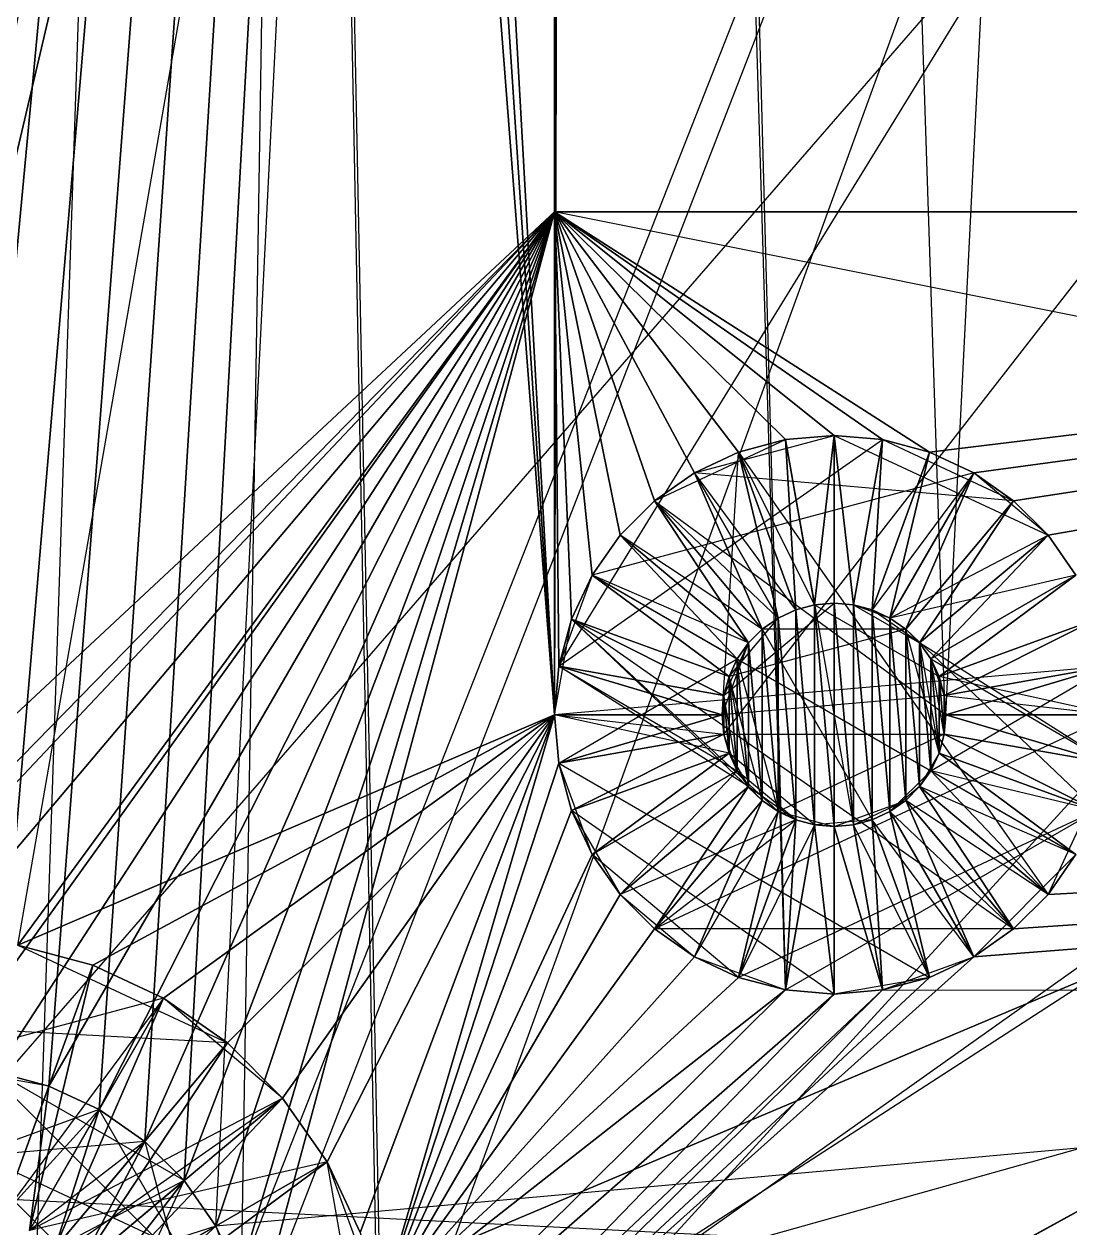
# Model space of a CAD drawing. Extents: x -139 to 143, y -92 to 96.
# Drawn here: x -127.47 to -105.47, y -79.71 to -54.4 of the extents above; entities that cross this region are included whole.
import ezdxf

# ---------------------------------------------------------------- set-up
doc = ezdxf.new("R2010")
doc.units = 0
doc.layers.get('0').update_dxf_attribs({"linetype": 'CONTINUOUS'})

msp = doc.modelspace()

# ---------------------------------------------------------------- linework, layer by layer
at = {"color": 7}
for points in [[(129.709, -88.192, -0.822), (-124.985, -88.192, -0.822), (-129.233, -92.422, -0.822), (-124.985, -88.192, -0.822), (-125.885, -88.822, -0.822), (-129.233, -92.422, -0.822), (-129.233, -92.422, -0.822), (-125.885, -88.822, -0.822), (-126.943, -89.316, -0.822), (-129.233, -92.422, -0.822), (-129.233, -92.422, -0.822), (-126.943, -89.316, -0.822), (-128.07, -89.618, -0.822), (-129.233, -92.422, -0.822), (-129.233, -92.422, -0.822), (-128.07, -89.618, -0.822), (-129.233, -89.72, -0.822), (-129.233, -92.422, -0.822), (-124.985, -88.192, -0.822), (-129.233, -92.422, -0.822), (133.958, -92.422, -0.822), (-124.985, -88.192, -0.822), (133.958, 95.572, -0.822)], [(132.326, -92.279, 5.052), (-127.601, -92.279, 5.052), (-126.019, -91.855, 5.052), (132.326, -92.279, 5.052), (-127.601, -92.279, 5.052), (133.958, -92.422, 5.052), (-129.233, -92.422, 5.052), (-127.601, -92.279, 5.052), (-121.422, 91.342, 5.052), (126.757, 92.214, 5.052)], [(133.958, -92.422, -0.587), (-134.403, -78.774, -0.822), (-134.403, 81.923, -5.287), (-134.403, 81.923, -0.822), (-134.403, -78.774, -0.822), (-134.403, 81.923, -5.287), (-134.403, -78.774, -0.822), (-134.403, -78.774, -5.287), (-134.403, 81.923, -5.287), (-134.403, -75.211, 5.287), (-134.403, 78.361, 5.052), (-134.403, 78.361, 5.287), (-134.403, -75.211, 5.287), (-134.403, 78.361, 5.052), (-134.403, -75.211, 5.287), (-134.403, -75.211, 5.052), (-134.403, 78.361, 5.052), (128.158, 89.521, -5.287), (-122.968, 88.522, -5.287), (127.692, 88.522, -5.287)], [(124.893, -85.372, -0.587), (-122.968, -85.372, -5.287), (127.692, -85.372, -5.287), (-120.169, -85.372, -0.587), (-122.968, -85.372, -5.287), (124.893, -85.372, -0.587), (-120.169, -85.372, -0.587), (-122.968, -85.372, -5.287), (-120.169, -85.372, -0.587), (-122.968, -85.372, -0.587), (-122.968, -85.372, -5.287), (-120.169, 88.522, -0.117), (124.893, 88.522, -0.587), (-120.169, 88.522, -0.587), (-120.169, 88.522, -0.117), (124.893, 88.522, -0.587), (-120.169, 88.522, -0.117), (124.893, 88.522, -0.117)], [(-123.433, -86.371, -5.287), (143.358, 86.172, 5.052)], [(-5.708, -74.708, -0.117), (-57.561, -70.098, -0.117), (-107.497, -74.011, -0.117), (-120.169, -85.372, -0.117), (-57.561, -70.098, -0.117), (-120.169, -85.372, -0.117), (-107.497, -74.011, -0.117), (-108.425, -74.443, -0.117), (-120.169, -85.372, -0.117), (-120.169, -85.372, -0.117), (-108.425, -74.443, -0.117), (-109.414, -74.708, -0.117), (-120.169, -85.372, -0.117), (-119.977, -84.655, -0.117), (-109.414, -74.708, -0.117), (-110.434, -74.798, -0.117), (-119.977, -84.655, -0.117), (-123.191, 78.971, -0.117)], [(-123.191, 78.971, -0.117), (-119.977, -81.39, -0.117), (-116.22, -69.943, -0.117), (-116.309, -68.923, -0.117), (-119.977, -81.39, -0.117)], [(-115.955, 74.082, -0.117), (-116.309, -68.923, -0.117), (-120.401, -79.808, -0.117), (-119.977, -81.39, -0.117), (-116.309, -68.923, -0.117), (-124.534, 78.032, -0.117)], [(-124.534, 78.032, -0.117), (-116.309, -68.923, -0.117), (-121.093, -78.323, -0.117), (-120.401, -79.808, -0.117), (-116.309, -68.923, -0.117), (-116.22, 73.093, -0.117)], [(-126.019, 77.339, -0.117), (-116.309, -68.923, -0.117), (-123.191, -75.822, -0.117), (-122.033, -76.98, -0.117), (-116.309, -68.923, -0.117), (-127.601, 76.915, -0.117)], [(-116.22, 73.093, -0.117), (-116.309, -68.923, -0.117), (-122.033, -76.98, -0.117), (-121.093, -78.323, -0.117), (-116.309, -68.923, -0.117), (-126.019, 77.339, -0.117)], [(-127.601, 76.915, -0.117), (-116.309, -68.923, -0.117), (-124.534, -74.882, -0.117), (-123.191, -75.822, -0.117), (-116.309, -68.923, -0.117), (-116.309, 61.498, -0.117)], [(-115.522, 75.01, -0.117), (-111.454, -74.708, -0.117), (-119.977, -81.39, -0.117), (-119.834, -83.022, -0.117), (-111.454, -74.708, -0.117), (-115.955, 74.082, -0.117)], [(-112.748, 71.664, -0.117), (-108.12, -68.515, -0.117), (-108.12, -69.331, -0.117), (-108.084, -68.923, -0.117), (-108.12, -68.515, -0.117), (-108.226, -68.119, -0.117), (-108.12, -69.331, -0.117), (-108.12, -68.515, -0.117), (-108.226, -68.119, -0.117), (-108.226, -68.119, -0.117), (-108.226, -69.727, -0.117), (-108.12, -69.331, -0.117), (-108.226, -68.119, -0.117), (-108.399, -67.748, -0.117), (-108.226, -69.727, -0.117), (-108.226, -68.119, -0.117), (-108.399, -67.748, -0.117), (-108.399, -67.748, -0.117), (-108.399, -70.098, -0.117), (-108.226, -69.727, -0.117), (-108.399, -67.748, -0.117), (-108.634, -67.412, -0.117), (-108.399, -70.098, -0.117), (-108.399, -67.748, -0.117), (-108.634, -67.412, -0.117), (-108.634, -67.412, -0.117), (-108.634, -70.433, -0.117), (-108.399, -70.098, -0.117), (-108.634, -67.412, -0.117), (-108.924, -67.123, -0.117), (-108.634, -70.433, -0.117), (-108.634, -67.412, -0.117), (-108.924, -67.123, -0.117), (-108.924, -67.123, -0.117), (-108.924, -70.723, -0.117), (-108.634, -70.433, -0.117), (-108.924, -67.123, -0.117), (-109.259, -66.888, -0.117), (-108.924, -70.723, -0.117), (-108.924, -67.123, -0.117), (-109.259, -66.888, -0.117), (-109.259, -66.888, -0.117), (-109.259, -70.958, -0.117), (-108.924, -70.723, -0.117), (-109.259, -66.888, -0.117), (-109.63, -66.715, -0.117), (-109.259, -70.958, -0.117), (-109.259, -66.888, -0.117), (-109.63, -66.715, -0.117), (-109.63, -66.715, -0.117), (-109.63, -71.131, -0.117), (-109.259, -70.958, -0.117), (-109.63, -66.715, -0.117), (-110.026, -66.609, -0.117), (-109.63, -71.131, -0.117), (-109.63, -66.715, -0.117), (-110.026, -66.609, -0.117), (-110.026, -66.609, -0.117), (-110.026, -71.237, -0.117), (-109.63, -71.131, -0.117), (-110.026, -66.609, -0.117), (-110.434, -66.573, -0.117), (-110.026, -71.237, -0.117), (-110.026, -66.609, -0.117), (-110.434, -66.573, -0.117), (-110.434, -66.573, -0.117), (-110.434, -71.273, -0.117), (-110.026, -71.237, -0.117), (-110.434, -66.573, -0.117), (-110.842, -66.609, -0.117), (-110.434, -71.273, -0.117), (-110.434, -66.573, -0.117), (-110.842, -66.609, -0.117), (-110.842, -66.609, -0.117), (-110.842, -71.237, -0.117), (-110.434, -71.273, -0.117), (-110.842, -66.609, -0.117), (-111.238, -66.715, -0.117), (-110.842, -71.237, -0.117), (-110.842, -66.609, -0.117), (-111.238, -66.715, -0.117), (-111.238, -66.715, -0.117), (-111.238, -71.131, -0.117), (-110.842, -71.237, -0.117), (-111.238, -66.715, -0.117), (-111.609, -66.888, -0.117), (-111.238, -71.131, -0.117), (-111.238, -66.715, -0.117), (-111.609, -66.888, -0.117), (-111.609, -66.888, -0.117), (-111.609, -70.958, -0.117), (-111.238, -71.131, -0.117), (-111.609, -66.888, -0.117), (-111.945, -67.123, -0.117), (-111.609, -70.958, -0.117), (-111.609, -66.888, -0.117), (-111.945, -67.123, -0.117), (-111.945, -67.123, -0.117), (-111.945, -70.723, -0.117), (-111.609, -70.958, -0.117), (-111.945, -67.123, -0.117), (-112.234, -67.412, -0.117), (-111.945, -70.723, -0.117), (-111.945, -67.123, -0.117), (-112.234, -67.412, -0.117), (-112.234, -67.412, -0.117), (-112.234, -70.433, -0.117), (-111.945, -70.723, -0.117), (-112.234, -67.412, -0.117), (-112.469, -67.748, -0.117), (-112.234, -70.433, -0.117), (-112.234, -67.412, -0.117), (-112.469, -67.748, -0.117), (-112.469, -67.748, -0.117), (-112.469, -70.098, -0.117), (-112.234, -70.433, -0.117), (-112.469, -67.748, -0.117), (-112.642, -68.119, -0.117), (-112.469, -70.098, -0.117), (-112.469, -67.748, -0.117), (-112.642, -68.119, -0.117), (-112.642, -68.119, -0.117), (-112.642, -69.727, -0.117), (-112.469, -70.098, -0.117), (-112.642, -68.119, -0.117), (-112.748, -68.515, -0.117), (-112.642, -69.727, -0.117), (-112.642, -68.119, -0.117), (-112.748, -68.515, -0.117), (-112.748, -68.515, -0.117), (-112.748, -69.331, -0.117), (-112.642, -69.727, -0.117), (-112.748, -68.515, -0.117), (-112.748, -69.331, -0.117), (-112.748, -68.515, -0.117), (-112.784, -68.923, -0.117), (-112.748, -69.331, -0.117), (-2.373, 72.481, -0.117)], [(-135.527, -85.313, 5.287), (1.187, 72.072, -9.4)], [(-116.309, 61.498, 5.287), (-116.309, -58.348, 5.287), (-129.233, -76.325, 5.287), (-134.403, -75.211, 5.287), (-116.309, -58.348, 5.287), (-116.309, 12.149, 5.287)], [(-116.309, 61.498, -0.117), (-116.309, -68.923, -0.117), (-127.601, -73.766, -0.117), (-126.019, -74.19, -0.117), (-116.309, -68.923, -0.117), (-116.309, 1.575, -0.117), (-131.583, -73.958, -0.117), (-116.309, -9, -0.117)], [(-116.309, 61.498, 5.287), (-129.233, -76.325, 5.287), (-116.309, -58.348, 5.287), (-128.07, -76.427, 5.287), (-129.233, -76.325, 5.287), (-116.309, 61.498, 5.287)], [(-116.309, 61.498, 5.287), (-128.07, -76.427, 5.287), (-116.309, -58.348, 5.287), (-126.943, -76.729, 5.287), (-128.07, -76.427, 5.287), (-116.309, 61.498, 5.287)], [(-116.309, 61.498, 5.287), (-126.943, -76.729, 5.287), (-116.309, -58.348, 5.287), (-125.885, -77.222, 5.287), (-126.943, -76.729, 5.287), (-116.309, 61.498, 5.287)], [(-116.309, 61.498, -0.117), (-116.309, -68.923, -0.117), (-126.019, -74.19, -0.117), (-124.534, -74.882, -0.117), (-116.309, -68.923, -0.117), (-116.309, 61.498, -0.117)], [(-116.309, 61.498, 5.287), (-125.885, -77.222, 5.287), (-116.309, -58.348, 5.287), (-124.929, -77.892, 5.287), (-125.885, -77.222, 5.287), (-116.309, 61.498, 5.287)], [(-116.309, 61.498, 5.287), (-124.929, -77.892, 5.287), (-116.309, -58.348, 5.287), (-124.103, -78.717, 5.287), (-124.929, -77.892, 5.287), (-116.309, 61.498, 5.287)], [(-116.309, 61.498, 5.287), (-124.103, -78.717, 5.287), (-116.309, -58.348, 5.287), (-123.433, -79.674, 5.287), (-124.103, -78.717, 5.287), (-116.309, 61.498, 5.287)], [(-66.961, 61.498, 5.287), (-122.638, -81.859, 5.287), (-121.422, -88.192, 5.287), (-122.536, -83.022, 5.287), (-122.638, -81.859, 5.287), (-124.103, -87.327, 5.287), (-121.422, -88.192, 5.287), (-122.033, -89.064, 5.287), (-124.103, -87.327, 5.287), (-122.94, -80.732, 5.287), (-116.309, -58.348, 5.287), (-122.638, -81.859, 5.287), (-122.94, -80.732, 5.287), (-66.961, 61.498, 5.287)], [(-116.309, -9, 5.287), (-66.961, -58.348, 5.287), (-122.638, -81.859, 5.287), (-116.309, -58.348, 5.287), (-66.961, -58.348, 5.287), (-66.961, -58.348, 5.287), (-121.422, -88.192, 5.287), (-122.638, -81.859, 5.287), (-66.961, -58.348, 5.287), (-17.612, -70.098, 5.287), (-121.422, -88.192, 5.287), (-57.561, -70.098, 5.287), (-17.612, -70.098, 5.287), (-123.433, -79.674, 5.287), (-116.309, -58.348, 5.287), (-122.94, -80.732, 5.287), (-123.433, -79.674, 5.287), (-116.309, 61.498, 5.287)], [(-66.961, 61.498, 5.287), (-121.422, -88.192, 5.287)], [(-57.561, 21.549, 5.287), (-57.561, -18.4, 5.287), (-57.561, -18.4, 5.287), (-66.961, -58.348, 5.287), (-66.961, -9, 5.287), (-57.561, -18.4, 5.287), (-121.422, -88.192, 5.287), (-66.961, -58.348, 5.287), (-57.561, -70.098, 5.287), (-121.422, -88.192, 5.287), (-134.403, -75.211, 5.287), (-116.309, -9, 5.287), (-116.309, -58.348, 5.287), (-134.403, -75.211, 5.287), (-116.309, -9, 5.287), (-134.403, -75.211, 5.287), (-116.309, 12.149, 5.287)], [(-66.961, -58.348, -0.117), (-108.425, -63.402, -0.117), (-107.497, -63.835, -0.117), (-66.961, -58.348, -0.117), (-116.309, -58.348, -0.117), (-108.425, -63.402, -0.117), (-66.961, -58.348, -0.117), (-116.309, -58.348, -0.117), (-108.425, -63.402, -0.117), (-116.309, -58.348, -0.117), (-109.414, -63.137, -0.117), (-108.425, -63.402, -0.117), (-109.414, -63.137, -0.117), (-116.309, -58.348, -0.117), (-110.434, -63.048, -0.117), (-109.414, -63.137, -0.117), (-110.434, -63.048, -0.117), (-116.309, -58.348, -0.117), (-111.454, -63.137, -0.117), (-110.434, -63.048, -0.117), (-116.309, -58.348, -0.117), (-112.443, -63.402, -0.117), (-111.454, -63.137, -0.117), (-116.309, -58.348, -0.117), (-116.309, -58.348, -0.117), (-113.371, -63.835, -0.117), (-112.443, -63.402, -0.117), (-116.309, -58.348, -0.117), (-116.309, -58.348, -0.117), (-114.21, -64.423, -0.117), (-113.371, -63.835, -0.117), (-116.309, -58.348, -0.117), (-116.309, -58.348, -0.117), (-114.934, -65.147, -0.117), (-114.21, -64.423, -0.117), (-116.309, -58.348, -0.117), (-116.309, -58.348, -0.117), (-115.522, -65.985, -0.117), (-114.934, -65.147, -0.117), (-116.309, -58.348, -0.117), (-116.309, -58.348, -0.117), (-115.955, -66.914, -0.117), (-115.522, -65.985, -0.117), (-116.309, -58.348, -0.117), (-116.309, -58.348, -0.117), (-116.22, -67.903, -0.117), (-115.955, -66.914, -0.117), (-116.309, -58.348, -0.117), (-116.22, -67.903, -0.117), (-116.309, -58.348, -0.117), (-116.309, -68.923, -0.117), (-116.22, -67.903, -0.117), (-66.961, 12.149, -0.117)], [(-66.961, -9, -0.117), (-66.961, -58.348, 5.287), (-116.309, -58.348, -0.117), (-66.961, -58.348, -0.117), (-66.961, -58.348, 5.287), (-116.309, -58.348, -0.117), (-66.961, -58.348, 5.287), (-116.309, -58.348, 5.287), (-116.309, -58.348, -0.117), (-116.309, 12.149, -0.117)], [(-116.309, 1.575, -0.117), (-116.309, -58.348, -0.117), (-127.601, -73.766, -0.117), (-116.309, -68.923, -0.117), (-116.309, -58.348, -0.117), (-129.233, -73.623, -0.117), (-116.309, -58.348, -0.117), (-130.866, -73.766, -0.117), (-129.233, -73.623, -0.117), (-127.601, -73.766, -0.117), (-116.309, -58.348, -0.117), (-129.233, -73.623, -0.117), (-127.601, -73.766, -0.117), (-116.309, -9, -0.117), (-131.583, -73.958, -0.117), (-116.309, -58.348, -0.117), (-116.309, -9, -0.117), (-116.309, -58.348, -0.117), (-131.583, -73.958, -0.117), (-130.866, -73.766, -0.117), (-116.309, -58.348, -0.117), (-66.961, -58.348, -0.117)], [(-104.649, -69.943, -0.117), (-108.084, -68.923, -0.117), (-108.12, -68.515, -9.4), (-108.12, -68.515, -0.117), (-108.084, -68.923, -0.117), (-108.12, -68.515, -9.4), (-108.084, -68.923, -0.117), (-108.084, -68.923, -9.4), (-108.12, -68.515, -9.4), (-112.784, -68.923, -9.4), (-112.748, -68.515, -0.117), (-112.748, -68.515, -9.4), (-112.784, -68.923, -9.4), (-112.748, -68.515, -0.117), (-112.784, -68.923, -9.4), (-112.784, -68.923, -0.117), (-112.748, -68.515, -0.117), (-110.434, -66.573, -0.117), (-110.026, -66.609, -9.4), (-110.434, -66.573, -9.4), (-110.434, -66.573, -0.117), (-110.026, -66.609, -9.4), (-110.434, -66.573, -0.117), (-110.026, -66.609, -0.117), (-110.026, -66.609, -9.4), (-108.634, -67.412, -0.117), (-108.924, -67.123, -9.4), (-108.924, -67.123, -0.117), (-108.634, -67.412, -0.117), (-108.924, -67.123, -9.4), (-108.634, -67.412, -0.117), (-108.634, -67.412, -9.4), (-108.924, -67.123, -9.4), (-111.945, -67.123, -0.117), (-111.609, -66.888, -9.4), (-111.945, -67.123, -9.4), (-111.945, -67.123, -0.117), (-111.609, -66.888, -9.4), (-111.945, -67.123, -0.117), (-111.609, -66.888, -0.117), (-111.609, -66.888, -9.4), (-111.238, -66.715, -0.117), (-110.842, -66.609, -9.4), (-111.238, -66.715, -9.4), (-111.238, -66.715, -0.117), (-110.842, -66.609, -9.4), (-111.238, -66.715, -0.117), (-110.842, -66.609, -0.117), (-110.842, -66.609, -9.4), (-108.226, -68.119, -0.117), (-108.399, -67.748, -9.4), (-108.399, -67.748, -0.117), (-108.226, -68.119, -0.117), (-108.399, -67.748, -9.4), (-108.226, -68.119, -0.117), (-108.226, -68.119, -9.4), (-108.399, -67.748, -9.4), (-108.12, -68.515, -0.117), (-108.226, -68.119, -9.4), (-108.226, -68.119, -0.117), (-108.12, -68.515, -0.117), (-108.226, -68.119, -9.4), (-108.12, -68.515, -0.117), (-108.12, -68.515, -9.4), (-108.226, -68.119, -9.4), (-108.399, -67.748, -0.117), (-108.634, -67.412, -9.4), (-108.634, -67.412, -0.117), (-108.399, -67.748, -0.117), (-108.634, -67.412, -9.4), (-108.399, -67.748, -0.117), (-108.399, -67.748, -9.4), (-108.634, -67.412, -9.4), (-109.63, -66.715, -0.117), (-109.259, -66.888, -9.4), (-109.63, -66.715, -9.4), (-109.63, -66.715, -0.117), (-109.259, -66.888, -9.4), (-109.63, -66.715, -0.117), (-109.259, -66.888, -0.117), (-109.259, -66.888, -9.4), (-110.026, -66.609, -0.117), (-109.63, -66.715, -9.4), (-110.026, -66.609, -9.4), (-110.026, -66.609, -0.117), (-109.63, -66.715, -9.4), (-110.026, -66.609, -0.117), (-109.63, -66.715, -0.117), (-109.63, -66.715, -9.4), (-109.259, -66.888, -0.117), (-108.924, -67.123, -9.4), (-109.259, -66.888, -9.4), (-109.259, -66.888, -0.117), (-108.924, -67.123, -9.4), (-109.259, -66.888, -0.117), (-108.924, -67.123, -0.117), (-108.924, -67.123, -9.4), (-112.642, -68.119, -9.4), (-112.469, -67.748, -0.117), (-112.469, -67.748, -9.4), (-112.642, -68.119, -9.4), (-112.469, -67.748, -0.117), (-112.642, -68.119, -9.4), (-112.642, -68.119, -0.117), (-112.469, -67.748, -0.117), (-112.469, -67.748, -9.4), (-112.234, -67.412, -0.117), (-112.234, -67.412, -9.4), (-112.469, -67.748, -9.4), (-112.234, -67.412, -0.117), (-112.469, -67.748, -9.4), (-112.469, -67.748, -0.117), (-112.234, -67.412, -0.117), (-112.748, -68.515, -9.4), (-112.642, -68.119, -0.117), (-112.642, -68.119, -9.4), (-112.748, -68.515, -9.4), (-112.642, -68.119, -0.117), (-112.748, -68.515, -9.4), (-112.748, -68.515, -0.117), (-112.642, -68.119, -0.117), (-111.609, -66.888, -0.117), (-111.238, -66.715, -9.4), (-111.609, -66.888, -9.4), (-111.609, -66.888, -0.117), (-111.238, -66.715, -9.4), (-111.609, -66.888, -0.117), (-111.238, -66.715, -0.117), (-111.238, -66.715, -9.4), (-110.842, -66.609, -0.117), (-110.434, -66.573, -9.4), (-110.842, -66.609, -9.4), (-110.842, -66.609, -0.117), (-110.434, -66.573, -9.4), (-110.842, -66.609, -0.117), (-110.434, -66.573, -0.117), (-110.434, -66.573, -9.4), (-110.026, -71.237, -0.117), (-110.434, -71.273, -9.4), (-110.026, -71.237, -9.4), (-110.026, -71.237, -0.117), (-110.434, -71.273, -9.4), (-110.026, -71.237, -0.117), (-110.434, -71.273, -0.117), (-110.434, -71.273, -9.4), (-108.924, -70.723, -0.117), (-108.634, -70.433, -9.4), (-108.634, -70.433, -0.117), (-108.924, -70.723, -0.117), (-108.634, -70.433, -9.4), (-108.924, -70.723, -0.117), (-108.924, -70.723, -9.4), (-108.634, -70.433, -9.4), (-109.259, -70.958, -0.117), (-109.63, -71.131, -9.4), (-109.259, -70.958, -9.4), (-109.259, -70.958, -0.117), (-109.63, -71.131, -9.4), (-109.259, -70.958, -0.117), (-109.63, -71.131, -0.117), (-109.63, -71.131, -9.4), (-110.842, -71.237, -0.117), (-111.238, -71.131, -9.4), (-110.842, -71.237, -9.4), (-110.842, -71.237, -0.117), (-111.238, -71.131, -9.4), (-110.842, -71.237, -0.117), (-111.238, -71.131, -0.117), (-111.238, -71.131, -9.4), (-112.469, -70.098, -9.4), (-112.642, -69.727, -0.117), (-112.642, -69.727, -9.4), (-112.469, -70.098, -9.4), (-112.642, -69.727, -0.117), (-112.469, -70.098, -9.4), (-112.469, -70.098, -0.117), (-112.642, -69.727, -0.117), (-112.234, -70.433, -9.4), (-112.469, -70.098, -0.117), (-112.469, -70.098, -9.4), (-112.234, -70.433, -9.4), (-112.469, -70.098, -0.117), (-112.234, -70.433, -9.4), (-112.234, -70.433, -0.117), (-112.469, -70.098, -0.117), (-112.748, -69.331, -9.4), (-112.784, -68.923, -0.117), (-112.784, -68.923, -9.4), (-112.748, -69.331, -9.4), (-112.784, -68.923, -0.117), (-112.748, -69.331, -9.4), (-112.748, -69.331, -0.117), (-112.784, -68.923, -0.117), (-112.234, -67.412, -9.4), (-111.945, -67.123, -0.117), (-111.945, -67.123, -9.4), (-112.234, -67.412, -9.4), (-111.945, -67.123, -0.117), (-112.234, -67.412, -9.4), (-112.234, -67.412, -0.117), (-111.945, -67.123, -0.117), (-109.63, -71.131, -0.117), (-110.026, -71.237, -9.4), (-109.63, -71.131, -9.4), (-109.63, -71.131, -0.117), (-110.026, -71.237, -9.4), (-109.63, -71.131, -0.117), (-110.026, -71.237, -0.117), (-110.026, -71.237, -9.4), (-108.924, -70.723, -0.117), (-109.259, -70.958, -9.4), (-108.924, -70.723, -9.4), (-108.924, -70.723, -0.117), (-109.259, -70.958, -9.4), (-108.924, -70.723, -0.117), (-109.259, -70.958, -0.117), (-109.259, -70.958, -9.4), (-108.399, -70.098, -0.117), (-108.226, -69.727, -9.4), (-108.226, -69.727, -0.117), (-108.399, -70.098, -0.117), (-108.226, -69.727, -9.4), (-108.399, -70.098, -0.117), (-108.399, -70.098, -9.4), (-108.226, -69.727, -9.4), (-108.634, -70.433, -0.117), (-108.399, -70.098, -9.4), (-108.399, -70.098, -0.117), (-108.634, -70.433, -0.117), (-108.399, -70.098, -9.4), (-108.634, -70.433, -0.117), (-108.634, -70.433, -9.4), (-108.399, -70.098, -9.4), (-108.226, -69.727, -0.117), (-108.12, -69.331, -9.4), (-108.12, -69.331, -0.117), (-108.226, -69.727, -0.117), (-108.12, -69.331, -9.4), (-108.226, -69.727, -0.117), (-108.226, -69.727, -9.4), (-108.12, -69.331, -9.4), (-111.609, -70.958, -0.117), (-111.945, -70.723, -9.4), (-111.609, -70.958, -9.4), (-111.609, -70.958, -0.117), (-111.945, -70.723, -9.4), (-111.609, -70.958, -0.117), (-111.945, -70.723, -0.117), (-111.945, -70.723, -9.4), (-111.945, -70.723, -9.4), (-112.234, -70.433, -0.117), (-112.234, -70.433, -9.4), (-111.945, -70.723, -9.4), (-112.234, -70.433, -0.117), (-111.945, -70.723, -9.4), (-111.945, -70.723, -0.117), (-112.234, -70.433, -0.117), (-111.238, -71.131, -0.117), (-111.609, -70.958, -9.4), (-111.238, -71.131, -9.4), (-111.238, -71.131, -0.117), (-111.609, -70.958, -9.4), (-111.238, -71.131, -0.117), (-111.609, -70.958, -0.117), (-111.609, -70.958, -9.4), (-110.434, -71.273, -0.117), (-110.842, -71.237, -9.4), (-110.434, -71.273, -9.4), (-110.434, -71.273, -0.117), (-110.842, -71.237, -9.4), (-110.434, -71.273, -0.117), (-110.842, -71.237, -0.117), (-110.842, -71.237, -9.4), (-112.642, -69.727, -9.4), (-112.748, -69.331, -0.117), (-112.748, -69.331, -9.4), (-112.642, -69.727, -9.4), (-112.748, -69.331, -0.117), (-112.642, -69.727, -9.4), (-112.642, -69.727, -0.117), (-112.748, -69.331, -0.117), (-108.12, -69.331, -0.117), (-108.084, -68.923, -9.4), (-108.084, -68.923, -0.117), (-108.12, -69.331, -0.117), (-108.084, -68.923, -9.4), (-108.12, -69.331, -0.117), (-108.12, -69.331, -9.4), (-108.084, -68.923, -9.4), (-104.559, 1.575, -9.4)], [(38.199, -38.647, 5.287), (-121.422, -88.192, 5.287), (-17.612, -70.098, 5.287), (126.147, -88.192, 5.287), (-121.422, -88.192, 5.287), (-66.961, -58.348, 5.287), (-57.561, -18.4, 5.287), (-57.561, -70.098, 5.287), (-66.961, -58.348, 5.287), (-57.561, -18.4, 5.287), (-66.961, -9, 5.287)], [(-17.612, -70.098, 5.287), (-57.561, -70.098, -0.117), (-17.612, -70.098, 5.287), (-57.561, -70.098, 5.287), (-57.561, -70.098, -0.117), (-116.309, -58.348, -0.117), (-116.309, -9, 5.287)], [(-116.309, -9, -0.117), (-116.309, -58.348, -0.117), (-116.309, -9, 5.287), (-116.309, -58.348, -0.117), (-116.309, -58.348, 5.287), (-116.309, -9, 5.287), (-66.961, -58.348, 5.287), (-66.961, -9, -0.117)], [(-135.033, -86.371, 5.287), (121.724, -14.5, 5.287)], [(-66.961, -58.348, -0.117), (-107.497, -63.835, -0.117), (-106.658, -64.423, -0.117), (-66.961, -58.348, -0.117)], [(-66.961, -58.348, -0.117), (-106.658, -64.423, -0.117), (-105.934, -65.147, -0.117), (-66.961, -58.348, -0.117)], [(-66.961, -58.348, -0.117), (-105.934, -65.147, -0.117), (-105.346, -65.985, -0.117)], [(-104.649, -67.903, -0.117), (-116.309, -68.923, -0.117), (-116.22, -67.903, -9.4), (-116.22, -67.903, -0.117), (-116.309, -68.923, -0.117), (-116.22, -67.903, -9.4), (-116.309, -68.923, -0.117), (-116.309, -68.923, -9.4), (-116.22, -67.903, -9.4), (-109.414, -63.137, -0.117), (-110.434, -63.048, -9.4), (-109.414, -63.137, -9.4), (-109.414, -63.137, -0.117), (-110.434, -63.048, -9.4), (-109.414, -63.137, -0.117), (-110.434, -63.048, -0.117), (-110.434, -63.048, -9.4), (-105.934, -65.147, -9.4), (-106.658, -64.423, -0.117), (-106.658, -64.423, -9.4), (-105.934, -65.147, -9.4), (-106.658, -64.423, -0.117), (-105.934, -65.147, -9.4), (-105.934, -65.147, -0.117), (-106.658, -64.423, -0.117), (-113.371, -63.835, -0.117), (-114.21, -64.423, -9.4), (-113.371, -63.835, -9.4), (-113.371, -63.835, -0.117), (-114.21, -64.423, -9.4), (-113.371, -63.835, -0.117), (-114.21, -64.423, -0.117), (-114.21, -64.423, -9.4), (-111.454, -63.137, -0.117), (-112.443, -63.402, -9.4), (-111.454, -63.137, -9.4), (-111.454, -63.137, -0.117), (-112.443, -63.402, -9.4), (-111.454, -63.137, -0.117), (-112.443, -63.402, -0.117), (-112.443, -63.402, -9.4), (-105.934, -72.699, -9.4), (-105.346, -71.86, -0.117)], [(-105.346, -65.985, -9.4), (-108.399, -67.748, -9.4), (-108.226, -68.119, -9.4), (-105.346, -65.985, -9.4), (-109.259, -66.888, -9.4), (-107.497, -63.835, -9.4), (-108.425, -63.402, -9.4), (-109.259, -66.888, -9.4), (-105.934, -65.147, -9.4), (-108.634, -67.412, -9.4), (-108.399, -67.748, -9.4), (-105.934, -65.147, -9.4), (-106.658, -64.423, -9.4), (-108.924, -67.123, -9.4), (-108.634, -67.412, -9.4), (-106.658, -64.423, -9.4), (-107.497, -63.835, -9.4), (-109.259, -66.888, -9.4), (-108.924, -67.123, -9.4), (-107.497, -63.835, -9.4), (-109.63, -66.715, -9.4), (-108.425, -63.402, -9.4), (-109.414, -63.137, -9.4), (-109.63, -66.715, -9.4), (-108.425, -63.402, -9.4), (-109.63, -66.715, -9.4), (-109.259, -66.888, -9.4), (-108.425, -63.402, -9.4), (-109.414, -63.137, -9.4), (-110.026, -66.609, -9.4), (-109.63, -66.715, -9.4), (-109.414, -63.137, -9.4), (-110.434, -63.048, -9.4), (-110.026, -66.609, -9.4), (-109.414, -63.137, -9.4), (-110.434, -63.048, -9.4), (-110.434, -63.048, -9.4), (-110.434, -66.573, -9.4), (-110.026, -66.609, -9.4), (-110.434, -63.048, -9.4), (-110.434, -63.048, -9.4), (-110.842, -66.609, -9.4), (-110.434, -66.573, -9.4), (-110.434, -63.048, -9.4), (-111.454, -63.137, -9.4), (-110.842, -66.609, -9.4), (-110.434, -63.048, -9.4), (-111.454, -63.137, -9.4), (-110.842, -66.609, -9.4), (-111.454, -63.137, -9.4), (-111.238, -66.715, -9.4), (-110.842, -66.609, -9.4), (-112.443, -63.402, -9.4), (-111.238, -66.715, -9.4), (-111.454, -63.137, -9.4), (-112.443, -63.402, -9.4), (-111.238, -66.715, -9.4), (-112.443, -63.402, -9.4), (-111.609, -66.888, -9.4), (-111.238, -66.715, -9.4), (-113.371, -63.835, -9.4), (-111.609, -66.888, -9.4), (-112.443, -63.402, -9.4), (-113.371, -63.835, -9.4), (-111.609, -66.888, -9.4), (-113.371, -63.835, -9.4), (-111.945, -67.123, -9.4), (-111.609, -66.888, -9.4), (-114.21, -64.423, -9.4), (-111.945, -67.123, -9.4), (-113.371, -63.835, -9.4), (-114.21, -64.423, -9.4), (-111.945, -67.123, -9.4), (-114.21, -64.423, -9.4), (-112.234, -67.412, -9.4), (-111.945, -67.123, -9.4), (-114.934, -65.147, -9.4), (-112.234, -67.412, -9.4), (-114.21, -64.423, -9.4), (-114.934, -65.147, -9.4), (-112.234, -67.412, -9.4), (-114.934, -65.147, -9.4), (-112.469, -67.748, -9.4), (-112.234, -67.412, -9.4), (-115.522, -65.985, -9.4), (-112.469, -67.748, -9.4), (-114.934, -65.147, -9.4), (-115.522, -65.985, -9.4), (-105.346, -71.86, -9.4), (-108.399, -70.098, -9.4), (-105.934, -72.699, -9.4), (-105.346, -71.86, -9.4), (-108.634, -70.433, -9.4), (-105.934, -72.699, -9.4), (-108.399, -70.098, -9.4), (-108.634, -70.433, -9.4), (-105.934, -72.699, -9.4), (-108.634, -70.433, -9.4), (-106.658, -73.423, -9.4), (-105.934, -72.699, -9.4), (-108.924, -70.723, -9.4), (-106.658, -73.423, -9.4), (-108.634, -70.433, -9.4), (-108.924, -70.723, -9.4), (-106.658, -73.423, -9.4), (-108.924, -70.723, -9.4), (-107.497, -74.011, -9.4), (-106.658, -73.423, -9.4), (-109.259, -70.958, -9.4), (-107.497, -74.011, -9.4), (-108.924, -70.723, -9.4), (-109.259, -70.958, -9.4), (-107.497, -74.011, -9.4), (-109.259, -70.958, -9.4), (-108.425, -74.443, -9.4), (-107.497, -74.011, -9.4), (-109.63, -71.131, -9.4), (-108.425, -74.443, -9.4), (-109.259, -70.958, -9.4), (-109.63, -71.131, -9.4), (-108.425, -74.443, -9.4), (-109.63, -71.131, -9.4), (-109.414, -74.708, -9.4), (-108.425, -74.443, -9.4), (-110.026, -71.237, -9.4), (-109.414, -74.708, -9.4), (-109.63, -71.131, -9.4), (-110.026, -71.237, -9.4), (-110.434, -71.273, -9.4), (-109.414, -74.708, -9.4), (-110.026, -71.237, -9.4), (-110.434, -71.273, -9.4), (-110.434, -71.273, -9.4), (-110.434, -74.798, -9.4), (-109.414, -74.708, -9.4), (-110.434, -71.273, -9.4), (-110.842, -71.237, -9.4), (-110.434, -74.798, -9.4), (-110.434, -71.273, -9.4), (-110.842, -71.237, -9.4), (-111.454, -74.708, -9.4), (-110.842, -71.237, -9.4), (-111.238, -71.131, -9.4), (-111.454, -74.708, -9.4), (-110.842, -71.237, -9.4), (-111.454, -74.708, -9.4), (-110.434, -74.798, -9.4), (-110.842, -71.237, -9.4), (-112.443, -74.443, -9.4), (-111.238, -71.131, -9.4), (-111.609, -70.958, -9.4), (-112.443, -74.443, -9.4), (-113.371, -74.011, -9.4), (-111.609, -70.958, -9.4), (-111.945, -70.723, -9.4), (-113.371, -74.011, -9.4), (-114.21, -73.423, -9.4), (-111.945, -70.723, -9.4), (-112.234, -70.433, -9.4), (-114.21, -73.423, -9.4), (-111.238, -71.131, -9.4), (-112.443, -74.443, -9.4), (-111.454, -74.708, -9.4), (-111.238, -71.131, -9.4), (-114.934, -72.699, -9.4), (-112.234, -70.433, -9.4), (-112.469, -70.098, -9.4), (-114.934, -72.699, -9.4), (-115.522, -71.86, -9.4), (-112.469, -70.098, -9.4), (-112.642, -69.727, -9.4), (-115.522, -71.86, -9.4), (-115.955, -70.932, -9.4), (-112.642, -69.727, -9.4), (-112.748, -69.331, -9.4), (-115.955, -70.932, -9.4), (-116.22, -69.943, -9.4), (-112.748, -69.331, -9.4), (-112.784, -68.923, -9.4), (-116.22, -69.943, -9.4), (-112.469, -67.748, -9.4), (-115.522, -65.985, -9.4), (-112.642, -68.119, -9.4), (-112.469, -67.748, -9.4), (-111.609, -70.958, -9.4), (-113.371, -74.011, -9.4), (-112.443, -74.443, -9.4), (-111.609, -70.958, -9.4), (-115.955, -66.914, -9.4), (-112.642, -68.119, -9.4), (-115.522, -65.985, -9.4), (-115.955, -66.914, -9.4), (-111.945, -70.723, -9.4), (-114.21, -73.423, -9.4), (-113.371, -74.011, -9.4), (-111.945, -70.723, -9.4), (-112.642, -68.119, -9.4), (-115.955, -66.914, -9.4), (-112.748, -68.515, -9.4), (-112.642, -68.119, -9.4), (-112.234, -70.433, -9.4), (-114.934, -72.699, -9.4), (-114.21, -73.423, -9.4), (-112.234, -70.433, -9.4), (-116.22, -67.903, -9.4), (-112.748, -68.515, -9.4), (-115.955, -66.914, -9.4), (-116.22, -67.903, -9.4), (-112.469, -70.098, -9.4), (-115.522, -71.86, -9.4), (-114.934, -72.699, -9.4), (-112.469, -70.098, -9.4), (-112.748, -68.515, -9.4), (-116.22, -67.903, -9.4), (-112.784, -68.923, -9.4), (-112.748, -68.515, -9.4), (-112.642, -69.727, -9.4), (-115.955, -70.932, -9.4), (-115.522, -71.86, -9.4), (-112.642, -69.727, -9.4), (-116.309, -68.923, -9.4), (-112.784, -68.923, -9.4), (-116.22, -67.903, -9.4), (-116.309, -68.923, -9.4), (-112.748, -69.331, -9.4), (-116.22, -69.943, -9.4), (-115.955, -70.932, -9.4), (-112.748, -69.331, -9.4), (-112.784, -68.923, -9.4), (-116.309, -68.923, -9.4), (-116.22, -69.943, -9.4), (-112.784, -68.923, -9.4), (-112.443, -63.402, -0.117), (-113.371, -63.835, -9.4), (-112.443, -63.402, -9.4), (-112.443, -63.402, -0.117), (-113.371, -63.835, -9.4), (-112.443, -63.402, -0.117), (-113.371, -63.835, -0.117), (-113.371, -63.835, -9.4), (-110.434, -63.048, -0.117), (-111.454, -63.137, -9.4), (-110.434, -63.048, -9.4), (-110.434, -63.048, -0.117), (-111.454, -63.137, -9.4), (-110.434, -63.048, -0.117), (-111.454, -63.137, -0.117), (-111.454, -63.137, -9.4), (-109.414, -74.708, -0.117), (-108.425, -74.443, -9.4), (-109.414, -74.708, -9.4), (-109.414, -74.708, -0.117), (-108.425, -74.443, -9.4), (-109.414, -74.708, -0.117), (-108.425, -74.443, -0.117), (-108.425, -74.443, -9.4), (-110.434, -74.798, -0.117), (-109.414, -74.708, -9.4), (-110.434, -74.798, -9.4), (-110.434, -74.798, -0.117), (-109.414, -74.708, -9.4), (-110.434, -74.798, -0.117), (-109.414, -74.708, -0.117), (-109.414, -74.708, -9.4), (-107.497, -74.011, -0.117), (-106.658, -73.423, -9.4), (-107.497, -74.011, -9.4), (-107.497, -74.011, -0.117), (-106.658, -73.423, -9.4), (-107.497, -74.011, -0.117), (-106.658, -73.423, -0.117), (-106.658, -73.423, -9.4), (-114.21, -73.423, -0.117), (-114.934, -72.699, -9.4), (-114.934, -72.699, -0.117), (-114.21, -73.423, -0.117), (-114.934, -72.699, -9.4), (-114.21, -73.423, -0.117), (-114.21, -73.423, -9.4), (-114.934, -72.699, -9.4), (-113.371, -74.011, -0.117), (-112.443, -74.443, -9.4), (-113.371, -74.011, -9.4), (-113.371, -74.011, -0.117), (-112.443, -74.443, -9.4), (-113.371, -74.011, -0.117), (-112.443, -74.443, -0.117), (-112.443, -74.443, -9.4), (-115.522, -71.86, -0.117), (-115.955, -70.932, -9.4), (-115.955, -70.932, -0.117), (-115.522, -71.86, -0.117), (-115.955, -70.932, -9.4), (-115.522, -71.86, -0.117), (-115.522, -71.86, -9.4), (-115.955, -70.932, -9.4), (-114.934, -72.699, -0.117), (-115.522, -71.86, -9.4), (-115.522, -71.86, -0.117), (-114.934, -72.699, -0.117), (-115.522, -71.86, -9.4), (-114.934, -72.699, -0.117), (-114.934, -72.699, -9.4), (-115.522, -71.86, -9.4), (-116.22, -69.943, -0.117), (-116.309, -68.923, -9.4), (-116.309, -68.923, -0.117), (-116.22, -69.943, -0.117), (-116.309, -68.923, -9.4), (-116.22, -69.943, -0.117), (-116.22, -69.943, -9.4), (-116.309, -68.923, -9.4), (-115.955, -66.914, -0.117), (-115.522, -65.985, -9.4), (-115.522, -65.985, -0.117), (-115.955, -66.914, -0.117), (-115.522, -65.985, -9.4), (-115.955, -66.914, -0.117), (-115.955, -66.914, -9.4), (-115.522, -65.985, -9.4), (-116.22, -67.903, -0.117), (-115.955, -66.914, -9.4), (-115.955, -66.914, -0.117), (-116.22, -67.903, -0.117), (-115.955, -66.914, -9.4), (-116.22, -67.903, -0.117), (-116.22, -67.903, -9.4), (-115.955, -66.914, -9.4), (-106.658, -73.423, -9.4), (-105.934, -72.699, -0.117), (-105.934, -72.699, -9.4), (-106.658, -73.423, -9.4), (-105.934, -72.699, -0.117), (-106.658, -73.423, -9.4), (-106.658, -73.423, -0.117), (-105.934, -72.699, -0.117), (-104.649, -69.943, -9.4)], [(-105.346, -65.985, -0.117), (-105.934, -65.147, -0.117), (-107.497, -63.835, -0.117), (-108.425, -63.402, -9.4), (-107.497, -63.835, -9.4), (-107.497, -63.835, -0.117), (-108.425, -63.402, -9.4), (-107.497, -63.835, -0.117), (-108.425, -63.402, -0.117), (-108.425, -63.402, -9.4), (-108.425, -63.402, -0.117), (-109.414, -63.137, -9.4), (-108.425, -63.402, -9.4), (-108.425, -63.402, -0.117), (-109.414, -63.137, -9.4), (-108.425, -63.402, -0.117), (-109.414, -63.137, -0.117), (-109.414, -63.137, -9.4), (-106.658, -64.423, -0.117), (-107.497, -63.835, -9.4), (-106.658, -64.423, -9.4), (-106.658, -64.423, -0.117), (-107.497, -63.835, -9.4), (-106.658, -64.423, -0.117), (-107.497, -63.835, -0.117), (-107.497, -63.835, -9.4), (-115.522, -65.985, -0.117), (-114.934, -65.147, -9.4), (-114.934, -65.147, -0.117), (-115.522, -65.985, -0.117), (-114.934, -65.147, -9.4), (-115.522, -65.985, -0.117), (-115.522, -65.985, -9.4), (-114.934, -65.147, -9.4), (-114.934, -65.147, -0.117), (-114.21, -64.423, -9.4), (-114.21, -64.423, -0.117), (-114.934, -65.147, -0.117), (-114.21, -64.423, -9.4), (-114.934, -65.147, -0.117), (-114.934, -65.147, -9.4), (-114.21, -64.423, -9.4), (-108.084, -68.923, -9.4), (-104.559, -68.923, -9.4)], [(-104.649, -69.943, -9.4), (-108.634, -67.412, -9.4), (-105.934, -65.147, -9.4), (-106.658, -64.423, -9.4), (-108.634, -67.412, -9.4), (-108.226, -69.727, -9.4), (-104.914, -70.932, -9.4), (-108.12, -69.331, -9.4), (-108.226, -69.727, -9.4), (-108.924, -67.123, -9.4), (-106.658, -64.423, -9.4), (-107.497, -63.835, -9.4), (-108.924, -67.123, -9.4), (-104.914, -70.932, -9.4), (-108.226, -69.727, -9.4), (-105.346, -71.86, -9.4)], [(-105.346, -65.985, -9.4), (-108.226, -68.119, -9.4), (-108.12, -69.331, -9.4), (-104.649, -69.943, -9.4), (-108.084, -68.923, -9.4), (-108.12, -69.331, -9.4), (-108.399, -67.748, -9.4), (-105.346, -65.985, -9.4), (-105.934, -65.147, -9.4), (-108.399, -67.748, -9.4), (-104.649, -69.943, -9.4), (-108.12, -69.331, -9.4), (-104.914, -70.932, -9.4)], [(-105.346, -65.985, -9.4), (-105.934, -65.147, -0.117), (-105.934, -65.147, -9.4), (-105.346, -65.985, -9.4), (-105.934, -65.147, -0.117), (-105.346, -65.985, -9.4)], [(-104.559, -68.923, -9.4), (-108.226, -68.119, -9.4), (-104.914, -66.914, -9.4)], [(-104.914, -66.914, -9.4), (-108.226, -68.119, -9.4), (-108.12, -68.515, -9.4), (-104.914, -66.914, -9.4)], [(-104.914, -66.914, -9.4), (-108.12, -68.515, -9.4), (-104.559, -68.923, -9.4), (-108.084, -68.923, -9.4), (-104.649, -69.943, -9.4)], [(-104.914, -70.932, -9.4), (-108.399, -70.098, -9.4), (-105.346, -71.86, -9.4), (-108.226, -69.727, -9.4), (-108.399, -70.098, -9.4), (-104.649, -67.903, -9.4), (-108.12, -68.515, -9.4), (-108.084, -68.923, -9.4), (-104.649, -67.903, -9.4)], [(-104.649, -67.903, -9.4), (-108.084, -68.923, -9.4), (-108.12, -68.515, -9.4), (-104.649, -67.903, -9.4)], [(-104.559, -68.923, -0.117), (-114.21, -73.423, -0.117), (-113.371, -74.011, -9.4), (-114.21, -73.423, -9.4), (-114.21, -73.423, -0.117), (-113.371, -74.011, -9.4), (-114.21, -73.423, -0.117), (-113.371, -74.011, -0.117), (-113.371, -74.011, -9.4), (-111.454, -74.708, -0.117), (-110.434, -74.798, -9.4), (-111.454, -74.708, -9.4), (-111.454, -74.708, -0.117), (-110.434, -74.798, -9.4), (-111.454, -74.708, -0.117), (-110.434, -74.798, -0.117), (-110.434, -74.798, -9.4), (-115.955, -70.932, -0.117), (-116.22, -69.943, -9.4), (-116.22, -69.943, -0.117), (-115.955, -70.932, -0.117), (-116.22, -69.943, -9.4), (-115.955, -70.932, -0.117), (-115.955, -70.932, -9.4), (-116.22, -69.943, -9.4), (-108.425, -74.443, -0.117), (-107.497, -74.011, -9.4), (-108.425, -74.443, -9.4), (-108.425, -74.443, -0.117), (-107.497, -74.011, -9.4), (-108.425, -74.443, -0.117), (-107.497, -74.011, -0.117), (-107.497, -74.011, -9.4), (-105.346, -71.86, -9.4)], [(-105.346, -71.86, -0.117), (-105.934, -72.699, -0.117), (-106.658, -73.423, -0.117), (-57.561, -70.098, -0.117), (-105.934, -72.699, -0.117), (-106.658, -73.423, -0.117), (-107.497, -74.011, -0.117), (-57.561, -70.098, -0.117), (-106.658, -73.423, -0.117), (-107.497, -74.011, -0.117), (-57.561, -70.098, -0.117), (-120.169, -85.372, -0.117), (-5.708, -74.708, -0.117)], [(-119.977, -81.39, -0.117), (-115.955, -70.932, -0.117), (-116.22, -69.943, -0.117), (-119.977, -81.39, -0.117)], [(-105.346, -71.86, -0.117), (-105.934, -72.699, -0.117), (-57.561, -70.098, -0.117)], [(-119.977, -81.39, -0.117), (-115.522, -71.86, -0.117), (-115.955, -70.932, -0.117), (-119.977, -81.39, -0.117)], [(-104.914, -70.932, -0.117), (-112.443, -74.443, -0.117), (-111.454, -74.708, -9.4), (-112.443, -74.443, -9.4), (-112.443, -74.443, -0.117), (-111.454, -74.708, -9.4), (-112.443, -74.443, -0.117), (-111.454, -74.708, -0.117), (-111.454, -74.708, -9.4), (-104.914, -70.932, -9.4)], [(-119.977, -81.39, -0.117), (-114.934, -72.699, -0.117), (-115.522, -71.86, -0.117), (-119.977, -81.39, -0.117)], [(-105.346, -71.86, -9.4), (-105.934, -72.699, -9.4), (-105.346, -71.86, -0.117), (-105.934, -72.699, -9.4), (-105.934, -72.699, -0.117), (-105.346, -71.86, -0.117)], [(-119.977, -81.39, -0.117), (-114.21, -73.423, -0.117), (-114.934, -72.699, -0.117), (-119.977, -81.39, -0.117)], [(-138.49, -84.655, -0.587), (-129.233, -73.623, -0.117), (-130.866, -73.766, -0.587), (-129.233, -73.623, -0.587), (-129.233, -73.623, -0.117), (-130.866, -73.766, -0.587), (-129.233, -73.623, -0.117), (-130.866, -73.766, -0.117), (-130.866, -73.766, -0.587), (-119.977, -84.655, -0.587)], [(-119.977, -81.39, -0.117), (-113.371, -74.011, -0.117), (-114.21, -73.423, -0.117), (-119.977, -81.39, -0.117)], [(-127.601, -73.766, -0.587), (-123.191, -75.822, -0.117), (-124.534, -74.882, -0.587), (-123.191, -75.822, -0.587), (-123.191, -75.822, -0.117), (-124.534, -74.882, -0.587), (-123.191, -75.822, -0.117), (-124.534, -74.882, -0.117), (-124.534, -74.882, -0.587), (-137.374, -78.323, 5.287)], [(-126.817, -80.142, -0.587), (-124.534, -74.882, -0.587), (-127.947, -79.489, -0.587), (-126.019, -74.19, -0.587), (-127.601, -73.766, -0.587)], [(-120.401, -79.808, -0.117), (-121.093, -78.323, -0.587), (-122.033, -76.98, -0.117), (-122.033, -76.98, -0.587), (-121.093, -78.323, -0.587), (-122.033, -76.98, -0.117), (-121.093, -78.323, -0.587), (-121.093, -78.323, -0.117), (-122.033, -76.98, -0.117), (-124.534, -74.882, -0.117), (-126.019, -74.19, -0.587), (-124.534, -74.882, -0.587), (-124.534, -74.882, -0.117), (-126.019, -74.19, -0.587), (-124.534, -74.882, -0.117), (-126.019, -74.19, -0.117), (-126.019, -74.19, -0.587), (-126.019, -74.19, -0.117), (-127.601, -73.766, -0.587), (-126.019, -74.19, -0.587), (-126.019, -74.19, -0.117), (-127.601, -73.766, -0.587), (-126.019, -74.19, -0.117), (-127.601, -73.766, -0.117)], [(-127.354, -79.766, -0.587), (-126.019, -74.19, -0.587), (-127.601, -73.766, -0.587)], [(-119.977, -81.39, -0.117), (-112.443, -74.443, -0.117), (-113.371, -74.011, -0.117), (-119.977, -81.39, -0.117)], [(-127.947, -79.489, -0.587), (-126.019, -74.19, -0.587), (-127.947, -79.489, -0.587)], [(-125.7, -81.736, -0.587), (-121.093, -78.323, -0.587), (-127.354, -79.766, -0.587), (-124.534, -74.882, -0.587), (-126.019, -74.19, -0.587), (-127.354, -79.766, -0.587), (-122.033, -76.98, -0.587), (-126.353, -80.606, -0.587)], [(-119.977, -81.39, -0.117), (-111.454, -74.708, -0.117), (-112.443, -74.443, -0.117), (-119.977, -81.39, -0.117)], [(-126.353, -80.606, -0.587), (-123.191, -75.822, -0.587), (-124.534, -74.882, -0.587), (-127.354, -79.766, -0.587)], [(-126.817, -80.142, -0.587), (-123.191, -75.822, -0.587), (-124.534, -74.882, -0.587), (-126.817, -80.142, -0.587)], [(-120.169, -85.372, -0.117), (-109.414, -74.708, -0.117), (-4.688, -74.798, -0.117)], [(-119.977, -84.655, -0.117), (-109.414, -74.708, -0.117), (-119.977, -84.655, -0.117)], [(-119.977, -84.655, -0.117), (-110.434, -74.798, -0.117), (-119.834, -83.022, -0.117)], [(-119.834, -83.022, -0.117), (-110.434, -74.798, -0.117), (-111.454, -74.708, -0.117), (-119.834, -83.022, -0.117)], [(-137.374, -87.722, -0.587), (-122.033, -76.98, -0.587), (-123.191, -75.822, -0.117), (-123.191, -75.822, -0.587), (-122.033, -76.98, -0.587), (-123.191, -75.822, -0.117), (-122.033, -76.98, -0.587), (-122.033, -76.98, -0.117), (-123.191, -75.822, -0.117), (-134.403, -75.211, 5.287)], [(-125.977, -81.142, -0.587), (-122.033, -76.98, -0.587), (-123.191, -75.822, -0.587), (-126.817, -80.142, -0.587)], [(-126.353, -80.606, -0.587), (-122.033, -76.98, -0.587), (-123.191, -75.822, -0.587), (-126.353, -80.606, -0.587)], [(-128.07, -76.427, 2.937), (-126.943, -76.729, 5.287), (-125.885, -77.222, 2.937), (-126.943, -76.729, 2.937), (-126.943, -76.729, 5.287), (-125.885, -77.222, 2.937), (-126.943, -76.729, 5.287), (-125.885, -77.222, 5.287), (-125.885, -77.222, 2.937), (-135.527, -80.732, 2.937)], [(-132.993, -83.022, 2.937), (-133.538, -77.892, 5.287), (-132.582, -77.222, 2.937), (-133.538, -77.892, 2.937), (-133.538, -77.892, 5.287), (-132.582, -77.222, 2.937), (-133.538, -77.892, 5.287), (-132.582, -77.222, 5.287), (-132.582, -77.222, 2.937), (-131.524, -76.729, 5.287), (-130.396, -76.427, 2.937), (-131.524, -76.729, 2.937), (-131.524, -76.729, 5.287), (-130.396, -76.427, 2.937), (-131.524, -76.729, 5.287), (-130.396, -76.427, 5.287), (-130.396, -76.427, 2.937), (-122.638, -84.185, 5.287)], [(-128.07, -76.427, 5.287), (-126.943, -76.729, 2.937), (-128.07, -76.427, 5.287), (-126.943, -76.729, 5.287), (-126.943, -76.729, 2.937), (-129.233, -76.325, 5.287)], [(-122.94, -80.732, 2.937), (-123.433, -79.674, 5.287), (-124.103, -78.717, 2.937), (-124.103, -78.717, 5.287), (-123.433, -79.674, 5.287), (-124.103, -78.717, 2.937), (-123.433, -79.674, 5.287), (-123.433, -79.674, 2.937), (-124.103, -78.717, 2.937), (-128.07, -76.427, 5.287), (-126.943, -76.729, 2.937), (-128.07, -76.427, 2.937)], [(-128.07, -76.427, 2.937), (-126.943, -76.729, 2.937), (-127.947, -79.489, 2.937)], [(-131.524, -76.729, 2.937), (-122.94, -80.732, 5.287), (-123.433, -79.674, 2.937), (-123.433, -79.674, 5.287), (-122.94, -80.732, 5.287), (-123.433, -79.674, 2.937), (-122.94, -80.732, 5.287)], [(-127.354, -79.766, 2.937), (-125.885, -77.222, 2.937), (-127.354, -79.766, 2.937), (-126.943, -76.729, 2.937), (-125.885, -77.222, 2.937), (-127.947, -79.489, 2.937), (-126.943, -76.729, 2.937), (-127.354, -79.766, 2.937)], [(-125.977, -81.142, -0.587), (-121.093, -78.323, -0.587), (-122.033, -76.98, -0.587), (-125.977, -81.142, -0.587)], [(-126.817, -80.142, 2.937), (-124.929, -77.892, 2.937), (-126.817, -80.142, 2.937), (-125.885, -77.222, 2.937), (-124.929, -77.892, 2.937), (-127.354, -79.766, 2.937), (-125.885, -77.222, 2.937), (-126.817, -80.142, 2.937)], [(-122.536, -83.022, 2.937), (-125.885, -77.222, 5.287), (-124.929, -77.892, 2.937), (-125.885, -77.222, 2.937), (-125.885, -77.222, 5.287), (-124.929, -77.892, 2.937), (-125.885, -77.222, 5.287), (-124.929, -77.892, 5.287), (-124.929, -77.892, 2.937), (-122.94, -85.313, 5.287)], [(-129.233, -89.72, 2.937), (-124.103, -78.717, 5.287), (-124.929, -77.892, 2.937), (-124.929, -77.892, 5.287), (-124.103, -78.717, 5.287), (-124.929, -77.892, 2.937), (-124.103, -78.717, 5.287), (-124.103, -78.717, 2.937), (-124.929, -77.892, 2.937), (-134.364, -78.717, 2.937)], [(-126.353, -80.606, 2.937), (-124.103, -78.717, 2.937), (-126.353, -80.606, 2.937), (-124.929, -77.892, 2.937), (-124.103, -78.717, 2.937), (-126.817, -80.142, 2.937), (-124.929, -77.892, 2.937), (-126.353, -80.606, 2.937)], [(-119.977, -84.655, -0.587), (-121.093, -78.323, -0.587), (-125.977, -81.142, -0.587)], [(-120.401, -79.808, -0.587), (-121.093, -78.323, -0.587), (-125.7, -81.736, -0.587)], [(-120.401, -79.808, -0.587), (-121.093, -78.323, -0.117), (-121.093, -78.323, -0.587), (-120.401, -79.808, -0.587), (-121.093, -78.323, -0.117), (-120.401, -79.808, -0.587)], [(-120.401, -79.808, -0.117), (-121.093, -78.323, -0.117), (-119.977, -81.39, -0.587)], [(-125.977, -81.142, 2.937), (-123.433, -79.674, 2.937), (-125.977, -81.142, 2.937), (-124.103, -78.717, 2.937), (-123.433, -79.674, 2.937), (-126.353, -80.606, 2.937), (-124.103, -78.717, 2.937), (-125.977, -81.142, 2.937)], [(-125.977, -81.142, 2.937), (-123.433, -79.674, 2.937), (-125.7, -81.736, 2.937)], [(-125.7, -81.736, 2.937), (-123.433, -79.674, 2.937), (-122.94, -80.732, 2.937)], [(-122.94, -80.732, 2.937), (-123.433, -79.674, 2.937), (-122.638, -81.859, 5.287)]]:
    msp.add_polyline3d(points, dxfattribs=at)

doc.saveas('drawing.dxf')
